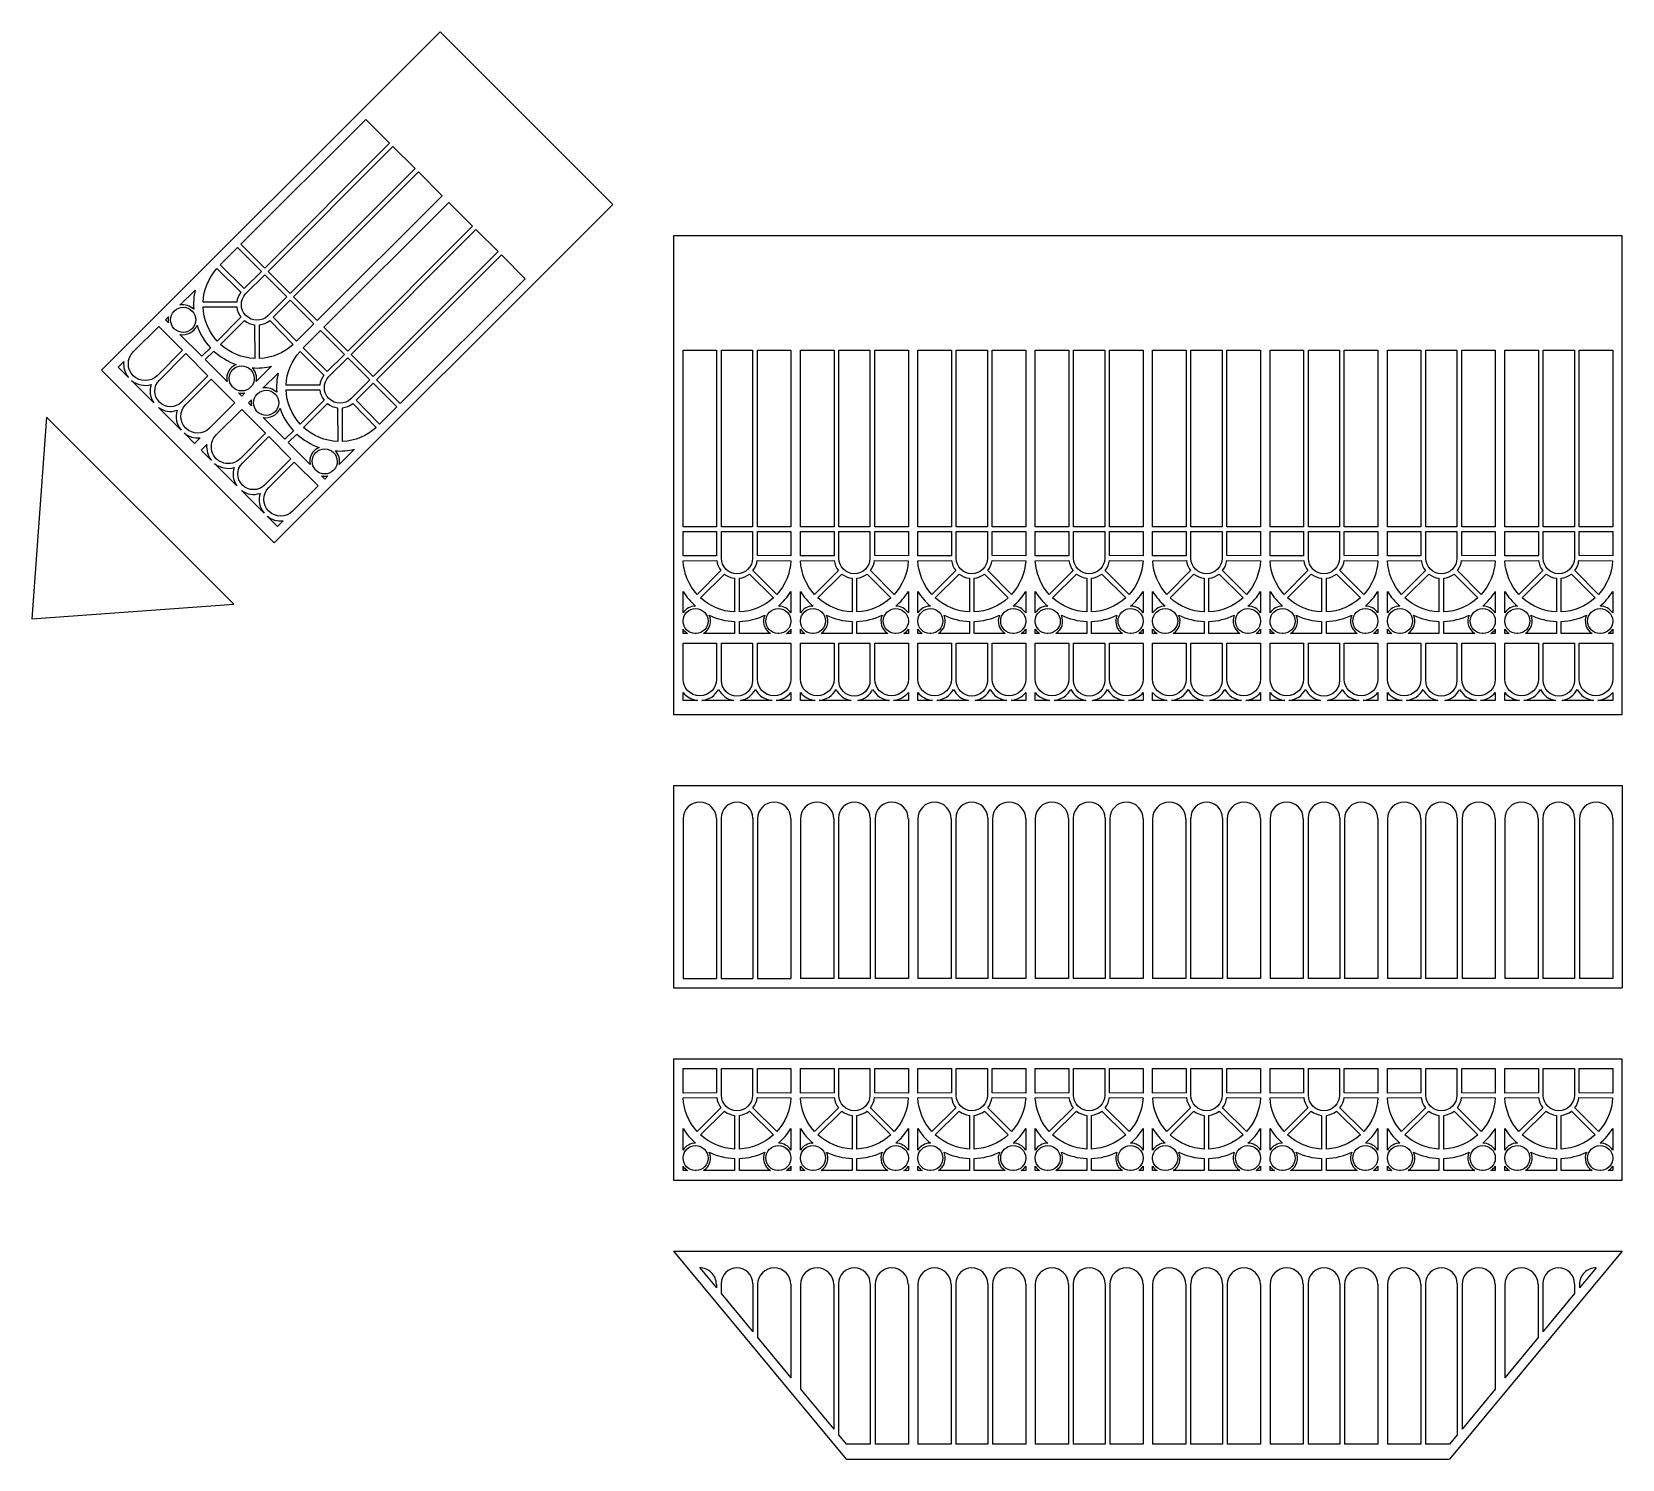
# Model space of a CAD drawing. Header units: millimetres. Extents: x 2337 to 3984, y 380 to 1785.
# Drawn here: x 2686 to 3357, y 380 to 982 of the extents above; entities that cross this region are included whole.
import ezdxf

# ---------------------------------------------------------------- set-up
doc = ezdxf.new("R2010")
doc.units = ezdxf.units.MM
doc.layers.add('-04-t2', color=2, linetype='Continuous')

msp = doc.modelspace()

# ---------------------------------------------------------------- linework, layer by layer
at = {"layer": '-04-t2'}
for p, q in [((2715.86, 838.79), (2858.61, 981.53)), ((2931.44, 908.7), (2858.61, 981.53)), ((2788.69, 765.96), (2931.44, 908.7)), ((3357.05, 895.52), (2957.05, 895.52)), ((2957.05, 895.52), (2957.05, 693.65)), ((3357.05, 693.65), (3357.05, 895.52)), ((2715.86, 838.79), (2788.69, 765.96)), ((2692.66, 819.04), (2686.45, 733.89)), ((2692.66, 819.04), (2771.61, 740.1)), ((2686.45, 733.89), (2771.61, 740.1)), ((2957.05, 693.65), (3357.05, 693.65)), ((2957.05, 663.65), (2957.05, 578.27)), ((2957.05, 663.65), (3357.05, 663.65)), ((3357.05, 663.65), (3357.05, 578.27)), ((2961.05, 649.62), (2961.05, 582.27)), ((2975.09, 649.62), (2975.09, 582.27)), ((2977.09, 649.95), (2977.09, 582.27)), ((2990.5, 649.95), (2990.5, 582.27)), ((2992.5, 649.62), (2992.5, 582.27)), ((3006.55, 649.62), (3006.55, 582.27)), ((3010.55, 649.62), (3010.55, 582.27)), ((3024.59, 649.62), (3024.59, 582.27)), ((3026.59, 649.95), (3026.59, 582.27)), ((3040, 649.95), (3040, 582.27)), ((3042, 649.62), (3042, 582.27)), ((3056.05, 649.62), (3056.05, 582.27)), ((3060.05, 649.62), (3060.05, 582.27)), ((3074.09, 649.62), (3074.09, 582.27)), ((3076.09, 649.95), (3076.09, 582.27)), ((3089.5, 649.95), (3089.5, 582.27)), ((3091.5, 649.62), (3091.5, 582.27)), ((3105.55, 649.62), (3105.55, 582.27)), ((3109.55, 649.62), (3109.55, 582.27)), ((3123.59, 649.62), (3123.59, 582.27)), ((3125.59, 649.95), (3125.59, 582.27)), ((3139, 649.95), (3139, 582.27)), ((3141, 649.62), (3141, 582.27)), ((3155.05, 649.62), (3155.05, 582.27)), ((3159.05, 649.62), (3159.05, 582.27)), ((3173.09, 649.62), (3173.09, 582.27)), ((3175.09, 649.95), (3175.09, 582.27)), ((3188.5, 649.95), (3188.5, 582.27)), ((3190.5, 649.62), (3190.5, 582.27)), ((3204.55, 649.62), (3204.55, 582.27)), ((3208.55, 649.62), (3208.55, 582.27)), ((3222.59, 649.62), (3222.59, 582.27)), ((3224.59, 649.95), (3224.59, 582.27)), ((3238, 649.95), (3238, 582.27)), ((3240, 649.62), (3240, 582.27)), ((3254.05, 649.62), (3254.05, 582.27)), ((3258.05, 649.62), (3258.05, 582.27)), ((3272.09, 649.62), (3272.09, 582.27)), ((3274.09, 649.95), (3274.09, 582.27)), ((3287.5, 649.95), (3287.5, 582.27)), ((3289.5, 649.62), (3289.5, 582.27)), ((3303.55, 649.62), (3303.55, 582.27)), ((3307.55, 649.62), (3307.55, 582.27)), ((3321.59, 649.62), (3321.59, 582.27)), ((3323.59, 649.95), (3323.59, 582.27)), ((3337, 649.95), (3337, 582.27)), ((3339, 649.62), (3339, 582.27)), ((3353.05, 649.62), (3353.05, 582.27)), ((2957.05, 578.27), (3357.05, 578.27)), ((2961.05, 582.27), (2975.09, 582.27)), ((2977.09, 582.27), (2990.5, 582.27)), ((2992.5, 582.27), (3006.55, 582.27)), ((3024.59, 582.27), (3010.55, 582.27)), ((3040, 582.27), (3026.59, 582.27)), ((3056.05, 582.27), (3042, 582.27)), ((3074.09, 582.27), (3060.05, 582.27)), ((3089.5, 582.27), (3076.09, 582.27)), ((3105.55, 582.27), (3091.5, 582.27)), ((3123.59, 582.27), (3109.55, 582.27)), ((3139, 582.27), (3125.59, 582.27)), ((3155.05, 582.27), (3141, 582.27)), ((3173.09, 582.27), (3159.05, 582.27)), ((3188.5, 582.27), (3175.09, 582.27)), ((3204.55, 582.27), (3190.5, 582.27)), ((3222.59, 582.27), (3208.55, 582.27)), ((3238, 582.27), (3224.59, 582.27)), ((3254.05, 582.27), (3240, 582.27)), ((3272.09, 582.27), (3258.05, 582.27)), ((3287.5, 582.27), (3274.09, 582.27)), ((3303.55, 582.27), (3289.5, 582.27)), ((3321.59, 582.27), (3307.55, 582.27)), ((3337, 582.27), (3323.59, 582.27)), ((3353.05, 582.27), (3339, 582.27)), ((2957.05, 467.23), (3357.05, 467.23)), ((2957.05, 467.23), (3029.88, 379.53)), ((2957.05, 467.23), (3357.05, 467.23)), ((3357.05, 467.23), (3284.21, 379.53)), ((2968.06, 460.23), (2975.09, 451.76)), ((3346.03, 460.23), (3339, 451.76)), ((2975.09, 453.21), (2975.09, 451.76)), ((2977.09, 453.53), (2977.09, 449.35)), ((2977.09, 449.35), (2990.5, 433.21)), ((2990.5, 453.53), (2990.5, 433.21)), ((2992.5, 453.21), (2992.5, 430.8)), ((3006.55, 453.21), (3006.55, 413.88)), ((3010.55, 453.21), (3010.55, 409.07)), ((3024.59, 453.21), (3024.59, 392.15)), ((3026.59, 453.53), (3026.59, 389.74)), ((3040, 453.53), (3040, 385.85)), ((3042, 453.21), (3042, 385.85)), ((3056.05, 453.21), (3056.05, 385.85)), ((3060.05, 453.21), (3060.05, 385.85)), ((3074.09, 453.21), (3074.09, 385.85)), ((3076.09, 453.53), (3076.09, 385.85)), ((3089.5, 453.53), (3089.5, 385.85)), ((3091.5, 453.21), (3091.5, 385.85)), ((3105.55, 453.21), (3105.55, 385.85)), ((3109.55, 453.21), (3109.55, 385.85)), ((3123.59, 453.21), (3123.59, 385.85)), ((3125.59, 453.53), (3125.59, 385.85)), ((3139, 453.53), (3139, 385.85)), ((3141, 453.21), (3141, 385.85)), ((3155.05, 453.21), (3155.05, 385.85)), ((3159.05, 453.21), (3159.05, 385.85)), ((3173.09, 453.21), (3173.09, 385.85)), ((3175.09, 453.53), (3175.09, 385.85)), ((3188.5, 453.53), (3188.5, 385.85)), ((3190.5, 453.21), (3190.5, 385.85)), ((3204.55, 453.21), (3204.55, 385.85)), ((3208.55, 453.21), (3208.55, 385.85)), ((3222.59, 453.21), (3222.59, 385.85)), ((3224.59, 453.53), (3224.59, 385.85)), ((3238, 453.53), (3238, 385.85)), ((3240, 453.21), (3240, 385.85)), ((3254.05, 453.21), (3254.05, 385.85)), ((3258.05, 453.21), (3258.05, 385.85)), ((3272.09, 453.21), (3272.09, 385.85)), ((3274.09, 453.53), (3274.09, 385.85)), ((3287.5, 453.53), (3287.5, 389.74)), ((3289.5, 453.21), (3289.5, 392.15)), ((3303.55, 453.21), (3303.55, 409.07)), ((3307.55, 453.21), (3307.55, 413.88)), ((3321.59, 453.21), (3321.59, 430.8)), ((3323.59, 453.53), (3323.59, 433.21)), ((3337, 449.35), (3323.59, 433.21)), ((3337, 453.53), (3337, 449.35)), ((3339, 453.21), (3339, 451.76)), ((2992.5, 430.8), (3006.55, 413.88)), ((3321.59, 430.8), (3307.55, 413.88)), ((3010.55, 409.07), (3024.59, 392.15)), ((3303.55, 409.07), (3289.5, 392.15)), ((3026.59, 389.74), (3029.83, 385.85)), ((3287.5, 389.74), (3284.27, 385.85)), ((3040, 385.85), (3029.83, 385.85)), ((3056.05, 385.85), (3042, 385.85)), ((3074.09, 385.85), (3060.05, 385.85)), ((3089.5, 385.85), (3076.09, 385.85)), ((3105.55, 385.85), (3091.5, 385.85)), ((3123.59, 385.85), (3109.55, 385.85)), ((3139, 385.85), (3125.59, 385.85)), ((3155.05, 385.85), (3141, 385.85)), ((3173.09, 385.85), (3159.05, 385.85)), ((3188.5, 385.85), (3175.09, 385.85)), ((3204.55, 385.85), (3190.5, 385.85)), ((3222.59, 385.85), (3208.55, 385.85)), ((3238, 385.85), (3224.59, 385.85)), ((3254.05, 385.85), (3240, 385.85)), ((3272.09, 385.85), (3258.05, 385.85)), ((3284.27, 385.85), (3274.09, 385.85)), ((3029.88, 379.53), (3284.21, 379.53))]:
    msp.add_line(p, q, dxfattribs=at)
for points in [[(2784.66, 881.89), (2774.64, 891.91), (2827.31, 944.58), (2837.32, 934.56)], [(2795.38, 871.17), (2786.07, 880.48), (2838.74, 933.15), (2848.05, 923.84)], [(2806.81, 859.74), (2796.79, 869.75), (2849.46, 922.42), (2859.48, 912.4)], [(2819.66, 846.89), (2809.64, 856.91), (2862.31, 909.58), (2872.33, 899.56)], [(2830.38, 836.17), (2821.07, 845.48), (2873.74, 898.14), (2883.05, 888.83)], [(2775.98, 873.22), (2765.93, 883.2), (2773.22, 890.5), (2783.24, 880.48)], [(2841.81, 824.73), (2831.8, 834.75), (2884.46, 887.42), (2894.48, 877.4)], [(2798.11, 851.03), (2788.2, 861.16), (2795.38, 868.34), (2805.4, 858.32)], [(2810.99, 838.22), (2800.93, 848.2), (2808.23, 855.49), (2818.24, 845.48)], [(2975.21, 772.77), (2961.05, 772.77), (2961.05, 847.26), (2975.21, 847.26)], [(2990.38, 772.77), (2977.21, 772.77), (2977.21, 847.26), (2990.38, 847.26)], [(3006.55, 772.77), (2992.38, 772.77), (2992.38, 847.26), (3006.55, 847.26)], [(3024.71, 772.77), (3010.55, 772.77), (3010.55, 847.26), (3024.71, 847.26)], [(3039.88, 772.77), (3026.71, 772.77), (3026.71, 847.26), (3039.88, 847.26)], [(3056.05, 772.77), (3041.88, 772.77), (3041.88, 847.26), (3056.05, 847.26)], [(3074.21, 772.77), (3060.05, 772.77), (3060.05, 847.26), (3074.21, 847.26)], [(3089.38, 772.77), (3076.21, 772.77), (3076.21, 847.26), (3089.38, 847.26)], [(3105.55, 772.77), (3091.38, 772.77), (3091.38, 847.26), (3105.55, 847.26)], [(3123.71, 772.77), (3109.55, 772.77), (3109.55, 847.26), (3123.71, 847.26)], [(3138.88, 772.77), (3125.71, 772.77), (3125.71, 847.26), (3138.88, 847.26)], [(3155.05, 772.77), (3140.88, 772.77), (3140.88, 847.26), (3155.05, 847.26)], [(3173.21, 772.77), (3159.05, 772.77), (3159.05, 847.26), (3173.21, 847.26)], [(3188.38, 772.77), (3175.21, 772.77), (3175.21, 847.26), (3188.38, 847.26)], [(3204.55, 772.77), (3190.38, 772.77), (3190.38, 847.26), (3204.55, 847.26)], [(3222.71, 772.77), (3208.55, 772.77), (3208.55, 847.26), (3222.71, 847.26)], [(3237.88, 772.77), (3224.71, 772.77), (3224.71, 847.26), (3237.88, 847.26)], [(3254.05, 772.77), (3239.88, 772.77), (3239.88, 847.26), (3254.05, 847.26)], [(3272.21, 772.77), (3258.05, 772.77), (3258.05, 847.26), (3272.21, 847.26)], [(3287.38, 772.77), (3274.21, 772.77), (3274.21, 847.26), (3287.38, 847.26)], [(3303.55, 772.77), (3289.38, 772.77), (3289.38, 847.26), (3303.55, 847.26)], [(3321.71, 772.77), (3307.55, 772.77), (3307.55, 847.26), (3321.71, 847.26)], [(3336.88, 772.77), (3323.71, 772.77), (3323.71, 847.26), (3336.88, 847.26)], [(3353.05, 772.77), (3338.88, 772.77), (3338.88, 847.26), (3353.05, 847.26)], [(2833.11, 816.03), (2823.2, 826.15), (2830.38, 833.34), (2840.4, 823.32)], [(2975.21, 760.51), (2961.05, 760.46), (2961.05, 770.77), (2975.21, 770.77)], [(3006.55, 760.46), (2992.38, 760.61), (2992.38, 770.77), (3006.55, 770.77)], [(3024.71, 760.51), (3010.55, 760.46), (3010.55, 770.77), (3024.71, 770.77)], [(3056.05, 760.46), (3041.88, 760.61), (3041.88, 770.77), (3056.05, 770.77)], [(3074.21, 760.51), (3060.05, 760.46), (3060.05, 770.77), (3074.21, 770.77)], [(3105.55, 760.46), (3091.38, 760.61), (3091.38, 770.77), (3105.55, 770.77)], [(3123.71, 760.51), (3109.55, 760.46), (3109.55, 770.77), (3123.71, 770.77)], [(3155.05, 760.46), (3140.88, 760.61), (3140.88, 770.77), (3155.05, 770.77)], [(3173.21, 760.51), (3159.05, 760.46), (3159.05, 770.77), (3173.21, 770.77)], [(3204.55, 760.46), (3190.38, 760.61), (3190.38, 770.77), (3204.55, 770.77)], [(3222.71, 760.51), (3208.55, 760.46), (3208.55, 770.77), (3222.71, 770.77)], [(3254.05, 760.46), (3239.88, 760.61), (3239.88, 770.77), (3254.05, 770.77)], [(3272.21, 760.51), (3258.05, 760.46), (3258.05, 770.77), (3272.21, 770.77)], [(3303.55, 760.46), (3289.38, 760.61), (3289.38, 770.77), (3303.55, 770.77)], [(3321.71, 760.51), (3307.55, 760.46), (3307.55, 770.77), (3321.71, 770.77)], [(3353.05, 760.46), (3338.88, 760.61), (3338.88, 770.77), (3353.05, 770.77)], [(2957.05, 497.23), (3357.05, 497.23), (3357.05, 548.27), (2957.05, 548.27)], [(2975.21, 534.01), (2961.05, 533.96), (2961.05, 544.27), (2975.21, 544.27)], [(3006.55, 533.96), (2992.38, 534.11), (2992.38, 544.27), (3006.55, 544.27)], [(3024.71, 534.01), (3010.55, 533.96), (3010.55, 544.27), (3024.71, 544.27)], [(3056.05, 533.96), (3041.88, 534.11), (3041.88, 544.27), (3056.05, 544.27)], [(3074.21, 534.01), (3060.05, 533.96), (3060.05, 544.27), (3074.21, 544.27)], [(3105.55, 533.96), (3091.38, 534.11), (3091.38, 544.27), (3105.55, 544.27)], [(3123.71, 534.01), (3109.55, 533.96), (3109.55, 544.27), (3123.71, 544.27)], [(3155.05, 533.96), (3140.88, 534.11), (3140.88, 544.27), (3155.05, 544.27)], [(3173.21, 534.01), (3159.05, 533.96), (3159.05, 544.27), (3173.21, 544.27)], [(3204.55, 533.96), (3190.38, 534.11), (3190.38, 544.27), (3204.55, 544.27)], [(3222.71, 534.01), (3208.55, 533.96), (3208.55, 544.27), (3222.71, 544.27)], [(3254.05, 533.96), (3239.88, 534.11), (3239.88, 544.27), (3254.05, 544.27)], [(3272.21, 534.01), (3258.05, 533.96), (3258.05, 544.27), (3272.21, 544.27)], [(3303.55, 533.96), (3289.38, 534.11), (3289.38, 544.27), (3303.55, 544.27)], [(3321.71, 534.01), (3307.55, 533.96), (3307.55, 544.27), (3321.71, 544.27)], [(3353.05, 533.96), (3338.88, 534.11), (3338.88, 544.27), (3353.05, 544.27)]]:
    msp.add_lwpolyline(points, close=True, dxfattribs=at)
for points in [[(2758.67, 867.54, -0.174276), (2764.54, 881.77), (2774.62, 871.76, 0.136329), (2772.87, 867.51)], [(2786, 861.79, -0.991012), (2776.69, 871.1), (2784.66, 879.06), (2793.97, 869.75)], [(2754.72, 864.49, 0.255653), (2748.93, 866.2), (2755.35, 872.62, 0.076709)], [(2746.67, 856.18), (2746.38, 856.47, -0.394903), (2746.42, 863.69), (2746.63, 863.9, -0.985745), (2754, 856.32, -0.403225)], [(2764.61, 851.12, -0.17678), (2758.66, 865.54), (2772.86, 865.51, 0.139467), (2774.66, 861.17)], [(2744.12, 858.73), (2742.79, 860.06), (2744.12, 861.39, 0.106724)], [(2780.45, 843.76, -0.17678), (2766.03, 849.71), (2776.07, 859.75, 0.139467), (2780.41, 857.96)], [(2782.45, 843.76), (2782.41, 857.97, 0.139491), (2786.75, 859.78), (2796.67, 849.64, -0.174278)], [(2739.25, 836.49, -1), (2729.23, 846.51), (2739.96, 857.23), (2749.98, 847.21)], [(2758.17, 844.68), (2748.93, 853.92, 0.367303), (2756.11, 857.76, 0.104242), (2761.78, 848.29)], [(2749.57, 825.36, -1), (2740.26, 834.67), (2751.39, 845.8), (2760.7, 836.49)], [(2768.82, 834.03), (2759.58, 843.27), (2763.2, 846.88, 0.104242), (2772.66, 841.2, 0.367303)], [(2793.67, 832.54, -0.174276), (2799.54, 846.77), (2809.62, 836.76, 0.136329), (2807.87, 832.51)], [(2727.23, 835.73), (2722.84, 840.11), (2725.21, 842.49, 0.201988)], [(2771.37, 831.48), (2771.09, 831.76, -0.403225), (2771.22, 839.09, -0.985745), (2778.8, 831.73), (2778.59, 831.51, -0.394903)], [(2781.1, 834.03, 0.255653), (2779.39, 839.81, 0.076709), (2787.53, 840.45)], [(2821.01, 826.79, -0.991012), (2811.7, 836.1), (2819.66, 844.06), (2828.97, 834.75)], [(2737.93, 825.03), (2728.47, 834.48, 0.247977), (2736.79, 832.78, 0.241345)], [(2761.41, 814.33, -1), (2751.39, 824.35), (2762.12, 835.08), (2772.13, 825.06)], [(2789.72, 829.49, 0.255653), (2783.93, 831.2), (2790.36, 837.62, 0.076709)], [(2774.96, 827.89), (2773.64, 829.21, 0.106724), (2776.29, 829.21)], [(2779.12, 823.73), (2777.79, 825.06), (2779.12, 826.38, 0.106724)], [(2781.67, 821.18), (2781.39, 821.46, -0.394903), (2781.42, 828.69), (2781.63, 828.9, -0.985745), (2789, 821.32, -0.403225)], [(2799.61, 816.12, -0.17678), (2793.66, 830.54), (2807.87, 830.51, 0.139467), (2809.66, 826.17)], [(2749.38, 813.57), (2739.93, 823.02, 0.241345), (2747.68, 821.89, 0.247977)], [(2774.25, 801.49, -1), (2764.24, 811.5), (2774.96, 822.23), (2784.98, 812.21)], [(2793.17, 809.68), (2783.94, 818.91, 0.367303), (2791.11, 822.75, 0.104242), (2796.78, 813.29)], [(2815.45, 808.76, -0.17678), (2801.03, 814.71), (2811.07, 824.75, 0.139467), (2815.41, 822.96)], [(2817.45, 808.76), (2817.41, 822.96, 0.139491), (2821.75, 824.78), (2831.68, 814.63, -0.174278)], [(2755.02, 807.94), (2750.63, 812.33, 0.201988), (2757.39, 810.31)], [(2803.82, 799.03), (2794.58, 808.26), (2798.2, 811.88, 0.104242), (2807.66, 806.2, 0.367303)], [(2762.23, 800.73), (2757.84, 805.11), (2760.22, 807.48, 0.201988)], [(2784.57, 790.36, -1), (2775.26, 799.67), (2786.39, 810.8), (2795.7, 801.49)], [(2806.37, 796.48), (2806.09, 796.76, -0.403225), (2806.23, 804.09, -0.985745), (2813.81, 796.73), (2813.59, 796.51, -0.394903)], [(2816.11, 799.03, 0.255653), (2814.39, 804.81, 0.076709), (2822.53, 805.45)], [(2772.93, 790.03), (2763.48, 799.48, 0.247977), (2771.79, 797.78, 0.241345)], [(2796.41, 779.33, -1), (2786.39, 789.35), (2797.12, 800.07), (2807.14, 790.06)], [(2809.96, 792.88), (2808.64, 794.21, 0.106724), (2811.29, 794.21)], [(2784.39, 778.57), (2774.93, 788.02, 0.241345), (2782.68, 786.88, 0.247977)], [(2790.02, 772.94), (2785.63, 777.32, 0.201988), (2792.39, 775.31)], [(2990.38, 759.51, -0.991012), (2977.21, 759.51), (2977.21, 770.77), (2990.38, 770.77)], [(3039.88, 759.51, -0.991012), (3026.71, 759.51), (3026.71, 770.77), (3039.88, 770.77)], [(3089.38, 759.51, -0.991012), (3076.21, 759.51), (3076.21, 770.77), (3089.38, 770.77)], [(3138.88, 759.51, -0.991012), (3125.71, 759.51), (3125.71, 770.77), (3138.88, 770.77)], [(3188.38, 759.51, -0.991012), (3175.21, 759.51), (3175.21, 770.77), (3188.38, 770.77)], [(3237.88, 759.51, -0.991012), (3224.71, 759.51), (3224.71, 770.77), (3237.88, 770.77)], [(3287.38, 759.51, -0.991012), (3274.21, 759.51), (3274.21, 770.77), (3287.38, 770.77)], [(3336.88, 759.51, -0.991012), (3323.71, 759.51), (3323.71, 770.77), (3336.88, 770.77)], [(2966.98, 744.25, -0.174276), (2961.07, 758.46), (2975.28, 758.51, 0.136329), (2977.05, 754.27)], [(3000.61, 744.25), (2990.54, 754.27, 0.139491), (2992.33, 758.61), (3006.52, 758.46, -0.174278)], [(3016.48, 744.25, -0.174276), (3010.57, 758.46), (3024.78, 758.51, 0.136329), (3026.55, 754.27)], [(3050.11, 744.25), (3040.04, 754.27, 0.139491), (3041.83, 758.61), (3056.02, 758.46, -0.174278)], [(3065.98, 744.25, -0.174276), (3060.07, 758.46), (3074.28, 758.51, 0.136329), (3076.05, 754.27)], [(3099.61, 744.25), (3089.54, 754.27, 0.139491), (3091.33, 758.61), (3105.52, 758.46, -0.174278)], [(3115.48, 744.25, -0.174276), (3109.57, 758.46), (3123.78, 758.51, 0.136329), (3125.55, 754.27)], [(3149.11, 744.25), (3139.04, 754.27, 0.139491), (3140.83, 758.61), (3155.02, 758.46, -0.174278)], [(3164.98, 744.25, -0.174276), (3159.07, 758.46), (3173.28, 758.51, 0.136329), (3175.05, 754.27)], [(3198.61, 744.25), (3188.54, 754.27, 0.139491), (3190.33, 758.61), (3204.52, 758.46, -0.174278)], [(3214.48, 744.25, -0.174276), (3208.57, 758.46), (3222.78, 758.51, 0.136329), (3224.55, 754.27)], [(3248.11, 744.25), (3238.04, 754.27, 0.139491), (3239.83, 758.61), (3254.02, 758.46, -0.174278)], [(3263.98, 744.25, -0.174276), (3258.07, 758.46), (3272.28, 758.51, 0.136329), (3274.05, 754.27)], [(3297.61, 744.25), (3287.54, 754.27, 0.139491), (3289.33, 758.61), (3303.52, 758.46, -0.174278)], [(3313.48, 744.25, -0.174276), (3307.57, 758.46), (3321.78, 758.51, 0.136329), (3323.55, 754.27)], [(3347.11, 744.25), (3337.04, 754.27, 0.139491), (3338.83, 758.61), (3353.02, 758.46, -0.174278)], [(2982.8, 736.84, -0.17678), (2968.39, 742.83), (2978.46, 752.85, 0.139467), (2982.8, 751.05)], [(2999.2, 742.83, -0.17678), (2984.8, 736.84), (2984.8, 751.05, 0.139467), (2989.13, 752.85)], [(3032.3, 736.84, -0.17678), (3017.89, 742.83), (3027.96, 752.85, 0.139467), (3032.3, 751.05)], [(3048.7, 742.83, -0.17678), (3034.3, 736.84), (3034.3, 751.05, 0.139467), (3038.63, 752.85)], [(3081.8, 736.84, -0.17678), (3067.39, 742.83), (3077.46, 752.85, 0.139467), (3081.8, 751.05)], [(3098.2, 742.83, -0.17678), (3083.8, 736.84), (3083.8, 751.05, 0.139467), (3088.13, 752.85)], [(3131.3, 736.84, -0.17678), (3116.89, 742.83), (3126.96, 752.85, 0.139467), (3131.3, 751.05)], [(3147.7, 742.83, -0.17678), (3133.3, 736.84), (3133.3, 751.05, 0.139467), (3137.63, 752.85)], [(3180.8, 736.84, -0.17678), (3166.39, 742.83), (3176.46, 752.85, 0.139467), (3180.8, 751.05)], [(3197.2, 742.83, -0.17678), (3182.8, 736.84), (3182.8, 751.05, 0.139467), (3187.13, 752.85)], [(3230.3, 736.84, -0.17678), (3215.89, 742.83), (3225.96, 752.85, 0.139467), (3230.3, 751.05)], [(3246.7, 742.83, -0.17678), (3232.3, 736.84), (3232.3, 751.05, 0.139467), (3236.63, 752.85)], [(3279.8, 736.84, -0.17678), (3265.39, 742.83), (3275.46, 752.85, 0.139467), (3279.8, 751.05)], [(3296.2, 742.83, -0.17678), (3281.8, 736.84), (3281.8, 751.05, 0.139467), (3286.13, 752.85)], [(3329.3, 736.84, -0.17678), (3314.89, 742.83), (3324.96, 752.85, 0.139467), (3329.3, 751.05)], [(3345.7, 742.83, -0.17678), (3331.3, 736.84), (3331.3, 751.05, 0.139467), (3335.63, 752.85)], [(2966.35, 739.3, 0.255653), (2961.05, 736.42), (2961.05, 745.5, 0.076709)], [(3006.55, 736.42, 0.255653), (3001.24, 739.3, 0.076709), (3006.55, 745.5)], [(3015.85, 739.3, 0.255653), (3010.55, 736.42), (3010.55, 745.5, 0.076709)], [(3056.05, 736.42, 0.255653), (3050.74, 739.3, 0.076709), (3056.05, 745.5)], [(3065.35, 739.3, 0.255653), (3060.05, 736.42), (3060.05, 745.5, 0.076709)], [(3105.55, 736.42, 0.255653), (3100.24, 739.3, 0.076709), (3105.55, 745.5)], [(3114.85, 739.3, 0.255653), (3109.55, 736.42), (3109.55, 745.5, 0.076709)], [(3155.05, 736.42, 0.255653), (3149.74, 739.3, 0.076709), (3155.05, 745.5)], [(3164.35, 739.3, 0.255653), (3159.05, 736.42), (3159.05, 745.5, 0.076709)], [(3204.55, 736.42, 0.255653), (3199.24, 739.3, 0.076709), (3204.55, 745.5)], [(3213.85, 739.3, 0.255653), (3208.55, 736.42), (3208.55, 745.5, 0.076709)], [(3254.05, 736.42, 0.255653), (3248.74, 739.3, 0.076709), (3254.05, 745.5)], [(3263.35, 739.3, 0.255653), (3258.05, 736.42), (3258.05, 745.5, 0.076709)], [(3303.55, 736.42, 0.255653), (3298.24, 739.3, 0.076709), (3303.55, 745.5)], [(3312.85, 739.3, 0.255653), (3307.55, 736.42), (3307.55, 745.5, 0.076709)], [(3353.05, 736.42, 0.255653), (3347.74, 739.3, 0.076709), (3353.05, 745.5)], [(2966.53, 727.73), (2966.13, 727.73, -0.394903), (2961.05, 732.86), (2961.05, 733.16, -0.985745), (2971.61, 733.01, -0.403225)], [(3001.46, 727.73), (3001.06, 727.73, -0.403225), (2995.98, 733.01, -0.985745), (3006.55, 733.16), (3006.55, 732.86, -0.394903)], [(3016.03, 727.73), (3015.63, 727.73, -0.394903), (3010.55, 732.86), (3010.55, 733.16, -0.985745), (3021.11, 733.01, -0.403225)], [(3050.96, 727.73), (3050.56, 727.73, -0.403225), (3045.48, 733.01, -0.985745), (3056.05, 733.16), (3056.05, 732.86, -0.394903)], [(3065.53, 727.73), (3065.13, 727.73, -0.394903), (3060.05, 732.86), (3060.05, 733.16, -0.985745), (3070.61, 733.01, -0.403225)], [(3100.46, 727.73), (3100.06, 727.73, -0.403225), (3094.98, 733.01, -0.985745), (3105.55, 733.16), (3105.55, 732.86, -0.394903)], [(3115.03, 727.73), (3114.63, 727.73, -0.394903), (3109.55, 732.86), (3109.55, 733.16, -0.985745), (3120.11, 733.01, -0.403225)], [(3149.96, 727.73), (3149.56, 727.73, -0.403225), (3144.48, 733.01, -0.985745), (3155.05, 733.16), (3155.05, 732.86, -0.394903)], [(3164.53, 727.73), (3164.13, 727.73, -0.394903), (3159.05, 732.86), (3159.05, 733.16, -0.985745), (3169.61, 733.01, -0.403225)], [(3199.46, 727.73), (3199.06, 727.73, -0.403225), (3193.98, 733.01, -0.985745), (3204.55, 733.16), (3204.55, 732.86, -0.394903)], [(3214.03, 727.73), (3213.63, 727.73, -0.394903), (3208.55, 732.86), (3208.55, 733.16, -0.985745), (3219.11, 733.01, -0.403225)], [(3248.96, 727.73), (3248.56, 727.73, -0.403225), (3243.48, 733.01, -0.985745), (3254.05, 733.16), (3254.05, 732.86, -0.394903)], [(3263.53, 727.73), (3263.13, 727.73, -0.394903), (3258.05, 732.86), (3258.05, 733.16, -0.985745), (3268.61, 733.01, -0.403225)], [(3298.46, 727.73), (3298.06, 727.73, -0.403225), (3292.98, 733.01, -0.985745), (3303.55, 733.16), (3303.55, 732.86, -0.394903)], [(3313.03, 727.73), (3312.63, 727.73, -0.394903), (3307.55, 732.86), (3307.55, 733.16, -0.985745), (3318.11, 733.01, -0.403225)], [(3347.96, 727.73), (3347.56, 727.73, -0.403225), (3342.48, 733.01, -0.985745), (3353.05, 733.16), (3353.05, 732.86, -0.394903)], [(2982.8, 727.73), (2969.74, 727.73, 0.367303), (2972.09, 735.52, 0.104242), (2982.8, 732.84)], [(2997.86, 727.73), (2984.8, 727.73), (2984.8, 732.84, 0.104242), (2995.5, 735.52, 0.367303)], [(3032.3, 727.73), (3019.24, 727.73, 0.367303), (3021.59, 735.52, 0.104242), (3032.3, 732.84)], [(3047.36, 727.73), (3034.3, 727.73), (3034.3, 732.84, 0.104242), (3045, 735.52, 0.367303)], [(3081.8, 727.73), (3068.74, 727.73, 0.367303), (3071.09, 735.52, 0.104242), (3081.8, 732.84)], [(3096.86, 727.73), (3083.8, 727.73), (3083.8, 732.84, 0.104242), (3094.5, 735.52, 0.367303)], [(3131.3, 727.73), (3118.24, 727.73, 0.367303), (3120.59, 735.52, 0.104242), (3131.3, 732.84)], [(3146.36, 727.73), (3133.3, 727.73), (3133.3, 732.84, 0.104242), (3144, 735.52, 0.367303)], [(3180.8, 727.73), (3167.74, 727.73, 0.367303), (3170.09, 735.52, 0.104242), (3180.8, 732.84)], [(3195.86, 727.73), (3182.8, 727.73), (3182.8, 732.84, 0.104242), (3193.5, 735.52, 0.367303)], [(3230.3, 727.73), (3217.24, 727.73, 0.367303), (3219.59, 735.52, 0.104242), (3230.3, 732.84)], [(3245.36, 727.73), (3232.3, 727.73), (3232.3, 732.84, 0.104242), (3243, 735.52, 0.367303)], [(3279.8, 727.73), (3266.74, 727.73, 0.367303), (3269.09, 735.52, 0.104242), (3279.8, 732.84)], [(3294.86, 727.73), (3281.8, 727.73), (3281.8, 732.84, 0.104242), (3292.5, 735.52, 0.367303)], [(3329.3, 727.73), (3316.24, 727.73, 0.367303), (3318.59, 735.52, 0.104242), (3329.3, 732.84)], [(3344.36, 727.73), (3331.3, 727.73), (3331.3, 732.84, 0.104242), (3342, 735.52, 0.367303)], [(2962.92, 727.73), (2961.05, 727.73), (2961.05, 729.61, 0.106724)], [(3006.55, 727.73), (3004.67, 727.73, 0.106724), (3006.55, 729.61)], [(3012.42, 727.73), (3010.55, 727.73), (3010.55, 729.61, 0.106724)], [(3056.05, 727.73), (3054.17, 727.73, 0.106724), (3056.05, 729.61)], [(3061.92, 727.73), (3060.05, 727.73), (3060.05, 729.61, 0.106724)], [(3105.55, 727.73), (3103.67, 727.73, 0.106724), (3105.55, 729.61)], [(3111.42, 727.73), (3109.55, 727.73), (3109.55, 729.61, 0.106724)], [(3155.05, 727.73), (3153.17, 727.73, 0.106724), (3155.05, 729.61)], [(3160.92, 727.73), (3159.05, 727.73), (3159.05, 729.61, 0.106724)], [(3204.55, 727.73), (3202.67, 727.73, 0.106724), (3204.55, 729.61)], [(3210.42, 727.73), (3208.55, 727.73), (3208.55, 729.61, 0.106724)], [(3254.05, 727.73), (3252.17, 727.73, 0.106724), (3254.05, 729.61)], [(3259.92, 727.73), (3258.05, 727.73), (3258.05, 729.61, 0.106724)], [(3303.55, 727.73), (3301.67, 727.73, 0.106724), (3303.55, 729.61)], [(3309.42, 727.73), (3307.55, 727.73), (3307.55, 729.61, 0.106724)], [(3353.05, 727.73), (3351.17, 727.73, 0.106724), (3353.05, 729.61)], [(2975.21, 708.56, -1), (2961.05, 708.56), (2961.05, 723.73), (2975.21, 723.73)], [(2990.38, 707.99, -1), (2977.21, 707.99), (2977.21, 723.73), (2990.38, 723.73)], [(3006.55, 708.56, -1), (2992.38, 708.56), (2992.38, 723.73), (3006.55, 723.73)], [(3024.71, 708.56, -1), (3010.55, 708.56), (3010.55, 723.73), (3024.71, 723.73)], [(3039.88, 707.99, -1), (3026.71, 707.99), (3026.71, 723.73), (3039.88, 723.73)], [(3056.05, 708.56, -1), (3041.88, 708.56), (3041.88, 723.73), (3056.05, 723.73)], [(3074.21, 708.56, -1), (3060.05, 708.56), (3060.05, 723.73), (3074.21, 723.73)], [(3089.38, 707.99, -1), (3076.21, 707.99), (3076.21, 723.73), (3089.38, 723.73)], [(3105.55, 708.56, -1), (3091.38, 708.56), (3091.38, 723.73), (3105.55, 723.73)], [(3123.71, 708.56, -1), (3109.55, 708.56), (3109.55, 723.73), (3123.71, 723.73)], [(3138.88, 707.99, -1), (3125.71, 707.99), (3125.71, 723.73), (3138.88, 723.73)], [(3155.05, 708.56, -1), (3140.88, 708.56), (3140.88, 723.73), (3155.05, 723.73)], [(3173.21, 708.56, -1), (3159.05, 708.56), (3159.05, 723.73), (3173.21, 723.73)], [(3188.38, 707.99, -1), (3175.21, 707.99), (3175.21, 723.73), (3188.38, 723.73)], [(3204.55, 708.56, -1), (3190.38, 708.56), (3190.38, 723.73), (3204.55, 723.73)], [(3222.71, 708.56, -1), (3208.55, 708.56), (3208.55, 723.73), (3222.71, 723.73)], [(3237.88, 707.99, -1), (3224.71, 707.99), (3224.71, 723.73), (3237.88, 723.73)], [(3254.05, 708.56, -1), (3239.88, 708.56), (3239.88, 723.73), (3254.05, 723.73)], [(3272.21, 708.56, -1), (3258.05, 708.56), (3258.05, 723.73), (3272.21, 723.73)], [(3287.38, 707.99, -1), (3274.21, 707.99), (3274.21, 723.73), (3287.38, 723.73)], [(3303.55, 708.56, -1), (3289.38, 708.56), (3289.38, 723.73), (3303.55, 723.73)], [(3321.71, 708.56, -1), (3307.55, 708.56), (3307.55, 723.73), (3321.71, 723.73)], [(3336.88, 707.99, -1), (3323.71, 707.99), (3323.71, 723.73), (3336.88, 723.73)], [(3353.05, 708.56, -1), (3338.88, 708.56), (3338.88, 723.73), (3353.05, 723.73)], [(2982.38, 699.52), (2969.01, 699.52, 0.247977), (2976.09, 704.2, 0.241345)], [(2998.58, 699.52), (2985.22, 699.52, 0.241345), (2991.5, 704.2, 0.247977)], [(3031.88, 699.52), (3018.51, 699.52, 0.247977), (3025.59, 704.2, 0.241345)], [(3048.08, 699.52), (3034.72, 699.52, 0.241345), (3041, 704.2, 0.247977)], [(3081.38, 699.52), (3068.01, 699.52, 0.247977), (3075.09, 704.2, 0.241345)], [(3097.58, 699.52), (3084.22, 699.52, 0.241345), (3090.5, 704.2, 0.247977)], [(3130.88, 699.52), (3117.51, 699.52, 0.247977), (3124.59, 704.2, 0.241345)], [(3147.08, 699.52), (3133.72, 699.52, 0.241345), (3140, 704.2, 0.247977)], [(3180.38, 699.52), (3167.01, 699.52, 0.247977), (3174.09, 704.2, 0.241345)], [(3196.58, 699.52), (3183.22, 699.52, 0.241345), (3189.5, 704.2, 0.247977)], [(3229.88, 699.52), (3216.51, 699.52, 0.247977), (3223.59, 704.2, 0.241345)], [(3246.08, 699.52), (3232.72, 699.52, 0.241345), (3239, 704.2, 0.247977)], [(3279.38, 699.52), (3266.01, 699.52, 0.247977), (3273.09, 704.2, 0.241345)], [(3295.58, 699.52), (3282.22, 699.52, 0.241345), (3288.5, 704.2, 0.247977)], [(3328.88, 699.52), (3315.51, 699.52, 0.247977), (3322.59, 704.2, 0.241345)], [(3345.08, 699.52), (3331.72, 699.52, 0.241345), (3338, 704.2, 0.247977)], [(2967.25, 699.52), (2961.05, 699.52), (2961.05, 702.88, 0.201988)], [(3006.55, 699.52), (3000.34, 699.52, 0.201988), (3006.55, 702.88)], [(3016.75, 699.52), (3010.55, 699.52), (3010.55, 702.88, 0.201988)], [(3056.05, 699.52), (3049.84, 699.52, 0.201988), (3056.05, 702.88)], [(3066.25, 699.52), (3060.05, 699.52), (3060.05, 702.88, 0.201988)], [(3105.55, 699.52), (3099.34, 699.52, 0.201988), (3105.55, 702.88)], [(3115.75, 699.52), (3109.55, 699.52), (3109.55, 702.88, 0.201988)], [(3155.05, 699.52), (3148.84, 699.52, 0.201988), (3155.05, 702.88)], [(3165.25, 699.52), (3159.05, 699.52), (3159.05, 702.88, 0.201988)], [(3204.55, 699.52), (3198.34, 699.52, 0.201988), (3204.55, 702.88)], [(3214.75, 699.52), (3208.55, 699.52), (3208.55, 702.88, 0.201988)], [(3254.05, 699.52), (3247.84, 699.52, 0.201988), (3254.05, 702.88)], [(3264.25, 699.52), (3258.05, 699.52), (3258.05, 702.88, 0.201988)], [(3303.55, 699.52), (3297.34, 699.52, 0.201988), (3303.55, 702.88)], [(3313.75, 699.52), (3307.55, 699.52), (3307.55, 702.88, 0.201988)], [(3353.05, 699.52), (3346.84, 699.52, 0.201988), (3353.05, 702.88)], [(2990.38, 533.01, -0.991012), (2977.21, 533.01), (2977.21, 544.27), (2990.38, 544.27)], [(3039.88, 533.01, -0.991012), (3026.71, 533.01), (3026.71, 544.27), (3039.88, 544.27)], [(3089.38, 533.01, -0.991012), (3076.21, 533.01), (3076.21, 544.27), (3089.38, 544.27)], [(3138.88, 533.01, -0.991012), (3125.71, 533.01), (3125.71, 544.27), (3138.88, 544.27)], [(3188.38, 533.01, -0.991012), (3175.21, 533.01), (3175.21, 544.27), (3188.38, 544.27)], [(3237.88, 533.01, -0.991012), (3224.71, 533.01), (3224.71, 544.27), (3237.88, 544.27)], [(3287.38, 533.01, -0.991012), (3274.21, 533.01), (3274.21, 544.27), (3287.38, 544.27)], [(3336.88, 533.01, -0.991012), (3323.71, 533.01), (3323.71, 544.27), (3336.88, 544.27)], [(2966.98, 517.75, -0.174276), (2961.07, 531.96), (2975.28, 532.01, 0.136329), (2977.05, 527.77)], [(3000.61, 517.75), (2990.54, 527.77, 0.139491), (2992.33, 532.11), (3006.52, 531.96, -0.174278)], [(3016.48, 517.75, -0.174276), (3010.57, 531.96), (3024.78, 532.01, 0.136329), (3026.55, 527.77)], [(3050.11, 517.75), (3040.04, 527.77, 0.139491), (3041.83, 532.11), (3056.02, 531.96, -0.174278)], [(3065.98, 517.75, -0.174276), (3060.07, 531.96), (3074.28, 532.01, 0.136329), (3076.05, 527.77)], [(3099.61, 517.75), (3089.54, 527.77, 0.139491), (3091.33, 532.11), (3105.52, 531.96, -0.174278)], [(3115.48, 517.75, -0.174276), (3109.57, 531.96), (3123.78, 532.01, 0.136329), (3125.55, 527.77)], [(3149.11, 517.75), (3139.04, 527.77, 0.139491), (3140.83, 532.11), (3155.02, 531.96, -0.174278)], [(3164.98, 517.75, -0.174276), (3159.07, 531.96), (3173.28, 532.01, 0.136329), (3175.05, 527.77)], [(3198.61, 517.75), (3188.54, 527.77, 0.139491), (3190.33, 532.11), (3204.52, 531.96, -0.174278)], [(3214.48, 517.75, -0.174276), (3208.57, 531.96), (3222.78, 532.01, 0.136329), (3224.55, 527.77)], [(3248.11, 517.75), (3238.04, 527.77, 0.139491), (3239.83, 532.11), (3254.02, 531.96, -0.174278)], [(3263.98, 517.75, -0.174276), (3258.07, 531.96), (3272.28, 532.01, 0.136329), (3274.05, 527.77)], [(3297.61, 517.75), (3287.54, 527.77, 0.139491), (3289.33, 532.11), (3303.52, 531.96, -0.174278)], [(3313.48, 517.75, -0.174276), (3307.57, 531.96), (3321.78, 532.01, 0.136329), (3323.55, 527.77)], [(3347.11, 517.75), (3337.04, 527.77, 0.139491), (3338.83, 532.11), (3353.02, 531.96, -0.174278)], [(2982.8, 510.34, -0.17678), (2968.39, 516.33), (2978.46, 526.35, 0.139467), (2982.8, 524.55)], [(2999.2, 516.33, -0.17678), (2984.8, 510.34), (2984.8, 524.55, 0.139467), (2989.13, 526.35)], [(3032.3, 510.34, -0.17678), (3017.89, 516.33), (3027.96, 526.35, 0.139467), (3032.3, 524.55)], [(3048.7, 516.33, -0.17678), (3034.3, 510.34), (3034.3, 524.55, 0.139467), (3038.63, 526.35)], [(3081.8, 510.34, -0.17678), (3067.39, 516.33), (3077.46, 526.35, 0.139467), (3081.8, 524.55)], [(3098.2, 516.33, -0.17678), (3083.8, 510.34), (3083.8, 524.55, 0.139467), (3088.13, 526.35)], [(3131.3, 510.34, -0.17678), (3116.89, 516.33), (3126.96, 526.35, 0.139467), (3131.3, 524.55)], [(3147.7, 516.33, -0.17678), (3133.3, 510.34), (3133.3, 524.55, 0.139467), (3137.63, 526.35)], [(3180.8, 510.34, -0.17678), (3166.39, 516.33), (3176.46, 526.35, 0.139467), (3180.8, 524.55)], [(3197.2, 516.33, -0.17678), (3182.8, 510.34), (3182.8, 524.55, 0.139467), (3187.13, 526.35)], [(3230.3, 510.34, -0.17678), (3215.89, 516.33), (3225.96, 526.35, 0.139467), (3230.3, 524.55)], [(3246.7, 516.33, -0.17678), (3232.3, 510.34), (3232.3, 524.55, 0.139467), (3236.63, 526.35)], [(3279.8, 510.34, -0.17678), (3265.39, 516.33), (3275.46, 526.35, 0.139467), (3279.8, 524.55)], [(3296.2, 516.33, -0.17678), (3281.8, 510.34), (3281.8, 524.55, 0.139467), (3286.13, 526.35)], [(3329.3, 510.34, -0.17678), (3314.89, 516.33), (3324.96, 526.35, 0.139467), (3329.3, 524.55)], [(3345.7, 516.33, -0.17678), (3331.3, 510.34), (3331.3, 524.55, 0.139467), (3335.63, 526.35)], [(2966.35, 512.8, 0.255653), (2961.05, 509.92), (2961.05, 519, 0.076709)], [(3006.55, 509.92, 0.255653), (3001.24, 512.8, 0.076709), (3006.55, 519)], [(3015.85, 512.8, 0.255653), (3010.55, 509.92), (3010.55, 519, 0.076709)], [(3056.05, 509.92, 0.255653), (3050.74, 512.8, 0.076709), (3056.05, 519)], [(3065.35, 512.8, 0.255653), (3060.05, 509.92), (3060.05, 519, 0.076709)], [(3105.55, 509.92, 0.255653), (3100.24, 512.8, 0.076709), (3105.55, 519)], [(3114.85, 512.8, 0.255653), (3109.55, 509.92), (3109.55, 519, 0.076709)], [(3155.05, 509.92, 0.255653), (3149.74, 512.8, 0.076709), (3155.05, 519)], [(3164.35, 512.8, 0.255653), (3159.05, 509.92), (3159.05, 519, 0.076709)], [(3204.55, 509.92, 0.255653), (3199.24, 512.8, 0.076709), (3204.55, 519)], [(3213.85, 512.8, 0.255653), (3208.55, 509.92), (3208.55, 519, 0.076709)], [(3254.05, 509.92, 0.255653), (3248.74, 512.8, 0.076709), (3254.05, 519)], [(3263.35, 512.8, 0.255653), (3258.05, 509.92), (3258.05, 519, 0.076709)], [(3303.55, 509.92, 0.255653), (3298.24, 512.8, 0.076709), (3303.55, 519)], [(3312.85, 512.8, 0.255653), (3307.55, 509.92), (3307.55, 519, 0.076709)], [(3353.05, 509.92, 0.255653), (3347.74, 512.8, 0.076709), (3353.05, 519)], [(2966.53, 501.23), (2966.13, 501.23, -0.394903), (2961.05, 506.36), (2961.05, 506.66, -0.985745), (2971.61, 506.51, -0.403225)], [(3001.46, 501.23), (3001.06, 501.23, -0.403225), (2995.98, 506.51, -0.985745), (3006.55, 506.66), (3006.55, 506.36, -0.394903)], [(3016.03, 501.23), (3015.63, 501.23, -0.394903), (3010.55, 506.36), (3010.55, 506.66, -0.985745), (3021.11, 506.51, -0.403225)], [(3050.96, 501.23), (3050.56, 501.23, -0.403225), (3045.48, 506.51, -0.985745), (3056.05, 506.66), (3056.05, 506.36, -0.394903)], [(3065.53, 501.23), (3065.13, 501.23, -0.394903), (3060.05, 506.36), (3060.05, 506.66, -0.985745), (3070.61, 506.51, -0.403225)], [(3100.46, 501.23), (3100.06, 501.23, -0.403225), (3094.98, 506.51, -0.985745), (3105.55, 506.66), (3105.55, 506.36, -0.394903)], [(3115.03, 501.23), (3114.63, 501.23, -0.394903), (3109.55, 506.36), (3109.55, 506.66, -0.985745), (3120.11, 506.51, -0.403225)], [(3149.96, 501.23), (3149.56, 501.23, -0.403225), (3144.48, 506.51, -0.985745), (3155.05, 506.66), (3155.05, 506.36, -0.394903)], [(3164.53, 501.23), (3164.13, 501.23, -0.394903), (3159.05, 506.36), (3159.05, 506.66, -0.985745), (3169.61, 506.51, -0.403225)], [(3199.46, 501.23), (3199.06, 501.23, -0.403225), (3193.98, 506.51, -0.985745), (3204.55, 506.66), (3204.55, 506.36, -0.394903)], [(3214.03, 501.23), (3213.63, 501.23, -0.394903), (3208.55, 506.36), (3208.55, 506.66, -0.985745), (3219.11, 506.51, -0.403225)], [(3248.96, 501.23), (3248.56, 501.23, -0.403225), (3243.48, 506.51, -0.985745), (3254.05, 506.66), (3254.05, 506.36, -0.394903)], [(3263.53, 501.23), (3263.13, 501.23, -0.394903), (3258.05, 506.36), (3258.05, 506.66, -0.985745), (3268.61, 506.51, -0.403225)], [(3298.46, 501.23), (3298.06, 501.23, -0.403225), (3292.98, 506.51, -0.985745), (3303.55, 506.66), (3303.55, 506.36, -0.394903)], [(3313.03, 501.23), (3312.63, 501.23, -0.394903), (3307.55, 506.36), (3307.55, 506.66, -0.985745), (3318.11, 506.51, -0.403225)], [(3347.96, 501.23), (3347.56, 501.23, -0.403225), (3342.48, 506.51, -0.985745), (3353.05, 506.66), (3353.05, 506.36, -0.394903)], [(2962.92, 501.23), (2961.05, 501.23), (2961.05, 503.11, 0.106724)], [(2982.8, 501.23), (2969.74, 501.23, 0.367303), (2972.09, 509.02, 0.104242), (2982.8, 506.34)], [(2997.86, 501.23), (2984.8, 501.23), (2984.8, 506.34, 0.104242), (2995.5, 509.02, 0.367303)], [(3006.55, 501.23), (3004.67, 501.23, 0.106724), (3006.55, 503.11)], [(3012.42, 501.23), (3010.55, 501.23), (3010.55, 503.11, 0.106724)], [(3032.3, 501.23), (3019.24, 501.23, 0.367303), (3021.59, 509.02, 0.104242), (3032.3, 506.34)], [(3047.36, 501.23), (3034.3, 501.23), (3034.3, 506.34, 0.104242), (3045, 509.02, 0.367303)], [(3056.05, 501.23), (3054.17, 501.23, 0.106724), (3056.05, 503.11)], [(3061.92, 501.23), (3060.05, 501.23), (3060.05, 503.11, 0.106724)], [(3081.8, 501.23), (3068.74, 501.23, 0.367303), (3071.09, 509.02, 0.104242), (3081.8, 506.34)], [(3096.86, 501.23), (3083.8, 501.23), (3083.8, 506.34, 0.104242), (3094.5, 509.02, 0.367303)], [(3105.55, 501.23), (3103.67, 501.23, 0.106724), (3105.55, 503.11)], [(3111.42, 501.23), (3109.55, 501.23), (3109.55, 503.11, 0.106724)], [(3131.3, 501.23), (3118.24, 501.23, 0.367303), (3120.59, 509.02, 0.104242), (3131.3, 506.34)], [(3146.36, 501.23), (3133.3, 501.23), (3133.3, 506.34, 0.104242), (3144, 509.02, 0.367303)], [(3155.05, 501.23), (3153.17, 501.23, 0.106724), (3155.05, 503.11)], [(3160.92, 501.23), (3159.05, 501.23), (3159.05, 503.11, 0.106724)], [(3180.8, 501.23), (3167.74, 501.23, 0.367303), (3170.09, 509.02, 0.104242), (3180.8, 506.34)], [(3195.86, 501.23), (3182.8, 501.23), (3182.8, 506.34, 0.104242), (3193.5, 509.02, 0.367303)], [(3204.55, 501.23), (3202.67, 501.23, 0.106724), (3204.55, 503.11)], [(3210.42, 501.23), (3208.55, 501.23), (3208.55, 503.11, 0.106724)], [(3230.3, 501.23), (3217.24, 501.23, 0.367303), (3219.59, 509.02, 0.104242), (3230.3, 506.34)], [(3245.36, 501.23), (3232.3, 501.23), (3232.3, 506.34, 0.104242), (3243, 509.02, 0.367303)], [(3254.05, 501.23), (3252.17, 501.23, 0.106724), (3254.05, 503.11)], [(3259.92, 501.23), (3258.05, 501.23), (3258.05, 503.11, 0.106724)], [(3279.8, 501.23), (3266.74, 501.23, 0.367303), (3269.09, 509.02, 0.104242), (3279.8, 506.34)], [(3294.86, 501.23), (3281.8, 501.23), (3281.8, 506.34, 0.104242), (3292.5, 509.02, 0.367303)], [(3303.55, 501.23), (3301.67, 501.23, 0.106724), (3303.55, 503.11)], [(3309.42, 501.23), (3307.55, 501.23), (3307.55, 503.11, 0.106724)], [(3329.3, 501.23), (3316.24, 501.23, 0.367303), (3318.59, 509.02, 0.104242), (3329.3, 506.34)], [(3344.36, 501.23), (3331.3, 501.23), (3331.3, 506.34, 0.104242), (3342, 509.02, 0.367303)], [(3353.05, 501.23), (3351.17, 501.23, 0.106724), (3353.05, 503.11)]]:
    msp.add_lwpolyline(points, format="xyb", close=True, dxfattribs=at)
for centre, radius, start, end in [((2968.07, 649.62), 7.02, 0, 180), ((2983.8, 649.95), 6.7, 0, 180), ((2999.52, 649.62), 7.02, 0, 180), ((3017.57, 649.62), 7.02, 0, 180), ((3033.3, 649.95), 6.7, 0, 180), ((3049.02, 649.62), 7.02, 0, 180), ((3067.07, 649.62), 7.02, 0, 180), ((3082.8, 649.95), 6.7, 0, 180), ((3098.52, 649.62), 7.02, 0, 180), ((3116.57, 649.62), 7.02, 0, 180), ((3132.3, 649.95), 6.7, 0, 180), ((3148.02, 649.62), 7.02, 0, 180), ((3166.07, 649.62), 7.02, 0, 180), ((3181.8, 649.95), 6.7, 0, 180), ((3197.52, 649.62), 7.02, 0, 180), ((3215.57, 649.62), 7.02, 0, 180), ((3231.3, 649.95), 6.7, 0, 180), ((3247.02, 649.62), 7.02, 0, 180), ((3265.07, 649.62), 7.02, 0, 180), ((3280.8, 649.95), 6.7, 0, 180), ((3296.52, 649.62), 7.02, 0, 180), ((3314.57, 649.62), 7.02, 0, 180), ((3330.3, 649.95), 6.7, 0, 180), ((3346.02, 649.62), 7.02, 0, 180), ((2968.07, 453.21), 7.02, 0, 90.09567), ((2983.8, 453.53), 6.7, 0, 180), ((2999.52, 453.21), 7.02, 0, 180), ((3017.57, 453.21), 7.02, 0, 180), ((3033.3, 453.53), 6.7, 0, 180), ((3049.02, 453.21), 7.02, 0, 180), ((3067.07, 453.21), 7.02, 0, 180), ((3082.8, 453.53), 6.7, 0, 180), ((3098.52, 453.21), 7.02, 0, 180), ((3116.57, 453.21), 7.02, 0, 180), ((3132.3, 453.53), 6.7, 0, 180), ((3148.02, 453.21), 7.02, 0, 180), ((3166.07, 453.21), 7.02, 0, 180), ((3181.8, 453.53), 6.7, 0, 180), ((3197.52, 453.21), 7.02, 0, 180), ((3215.57, 453.21), 7.02, 0, 180), ((3231.3, 453.53), 6.7, 0, 180), ((3247.02, 453.21), 7.02, 0, 180), ((3265.07, 453.21), 7.02, 0, 180), ((3280.8, 453.53), 6.7, 0, 180), ((3296.52, 453.21), 7.02, 0, 180), ((3314.57, 453.21), 7.02, 0, 180), ((3330.3, 453.53), 6.7, 0, 180), ((3346.02, 453.21), 7.02, 89.90433, 180)]:
    msp.add_arc(centre, radius, start, end, dxfattribs=at)

doc.saveas('drawing.dxf')
